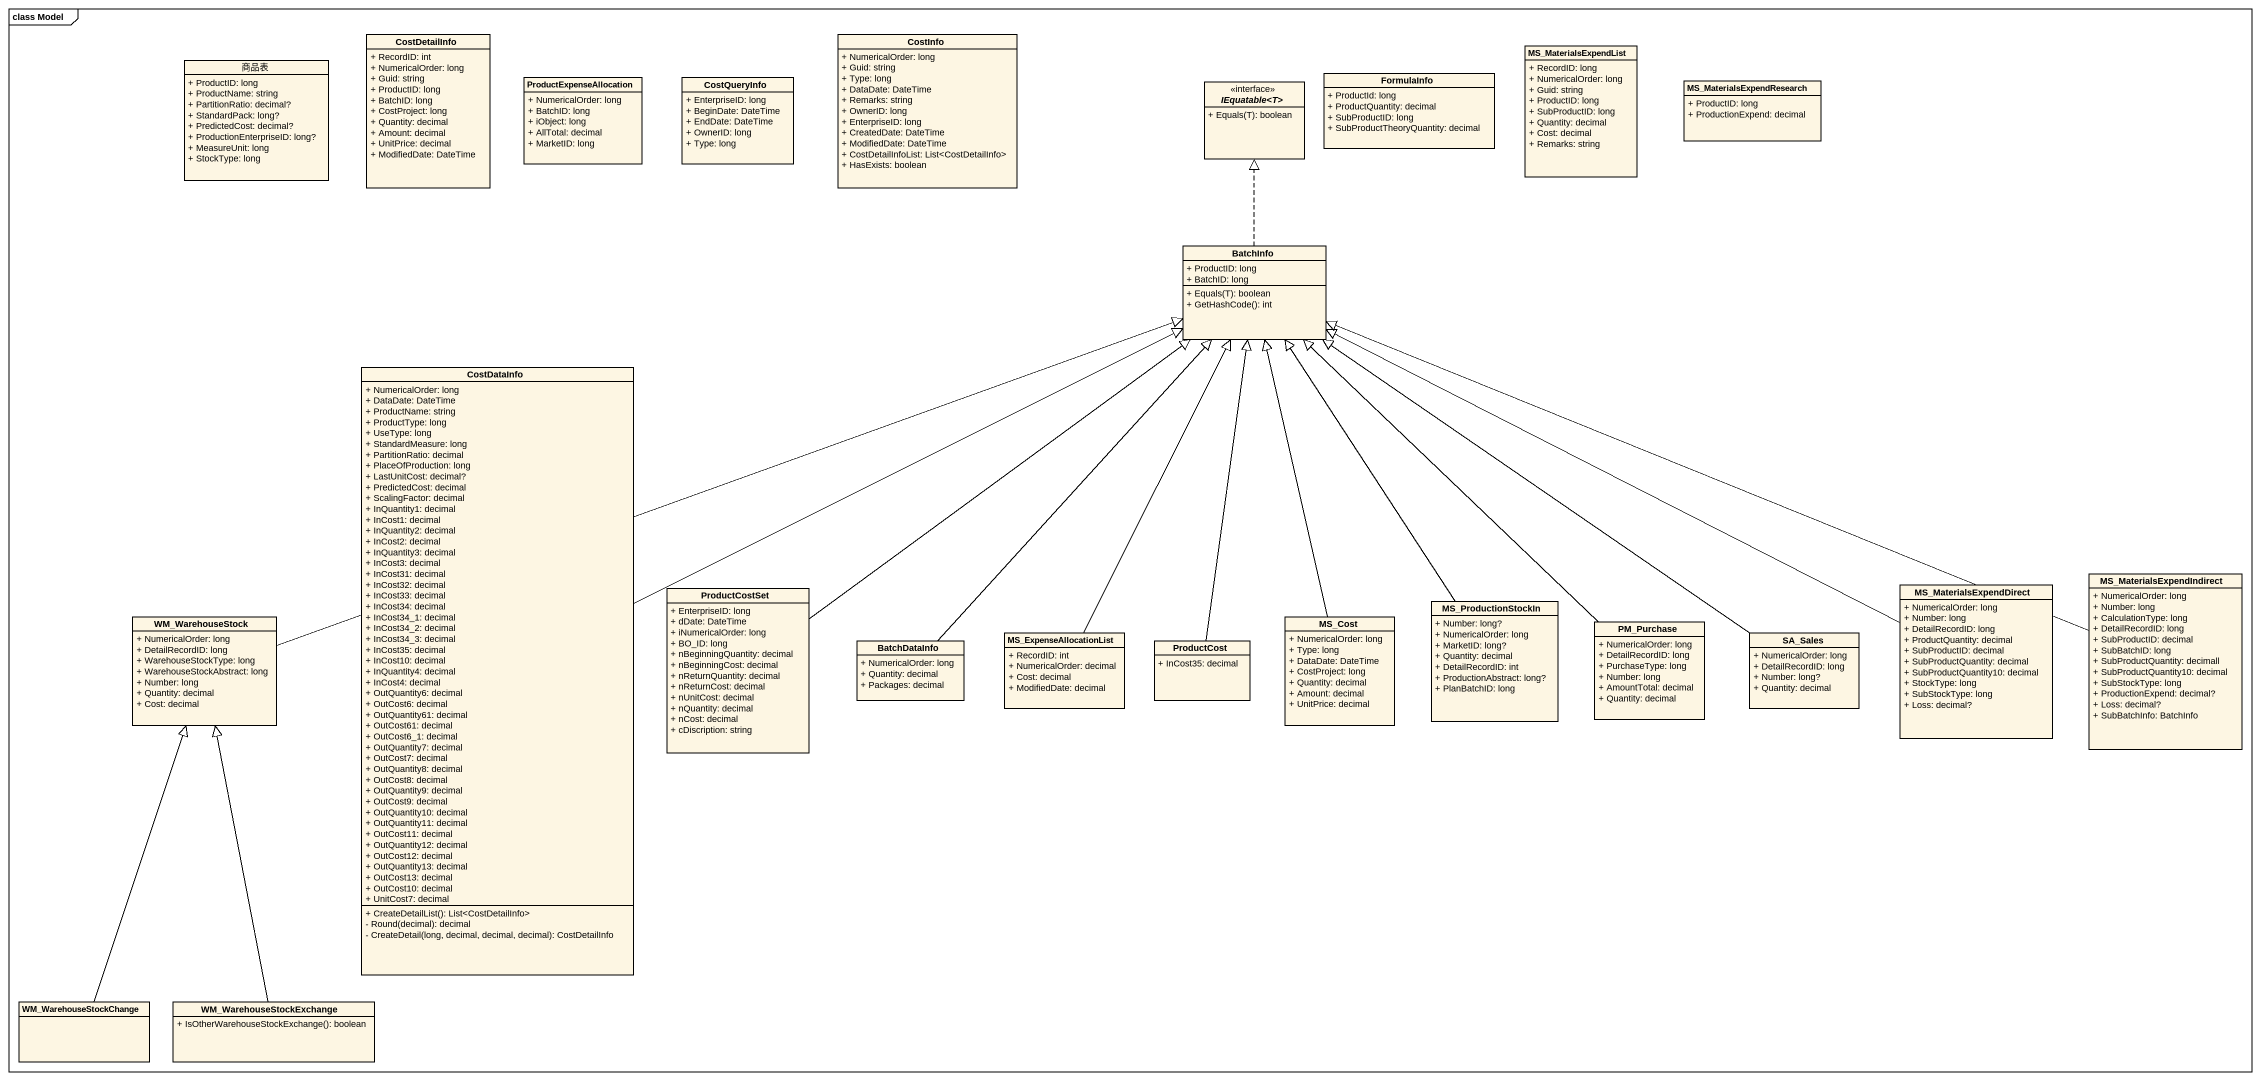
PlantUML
@startuml
mainframe class Model
hide circle
hide empty members
skinparam classAttributeIconSize 0
class CostDetailInfo {
  + RecordID: int
  + NumericalOrder: long
  + Guid: string
  + ProductID: long
  + BatchID: long
  + CostProject: long
  + Quantity: decimal
  + Amount: decimal
  + UnitPrice: decimal
  + ModifiedDate: DateTime
}
class CostInfo {
  + NumericalOrder: long
  + Guid: string
  + Type: long
  + DataDate: DateTime
  + Remarks: string
  + OwnerID: long
  + EnterpriseID: long
  + CreatedDate: DateTime
  + ModifiedDate: DateTime
  + CostDetailInfoList: List<CostDetailInfo>
  + HasExists: boolean
}
class MS_MaterialsExpendList {
  + RecordID: long
  + NumericalOrder: long
  + Guid: string
  + ProductID: long
  + SubProductID: long
  + Quantity: decimal
  + Cost: decimal
  + Remarks: string
}
class 商品表 {
  + ProductID: long
  + ProductName: string
  + PartitionRatio: decimal?
  + StandardPack: long?
  + PredictedCost: decimal?
  + ProductionEnterpriseID: long?
  + MeasureUnit: long
  + StockType: long
}
class ProductExpenseAllocation {
  + NumericalOrder: long
  + BatchID: long
  + iObject: long
  + AllTotal: decimal
  + MarketID: long
}
class CostQueryInfo {
  + EnterpriseID: long
  + BeginDate: DateTime
  + EndDate: DateTime
  + OwnerID: long
  + Type: long
}
interface "IEquatable<T>" as IEquatable_T {
  + Equals(T): boolean
}
class FormulaInfo {
  + ProductId: long
  + ProductQuantity: decimal
  + SubProductID: long
  + SubProductTheoryQuantity: decimal
}
class MS_MaterialsExpendResearch {
  + ProductID: long
  + ProductionExpend: decimal
}
class BatchInfo {
  + ProductID: long
  + BatchID: long
  + Equals(T): boolean
  + GetHashCode(): int
}
class CostDataInfo {
  + NumericalOrder: long
  + DataDate: DateTime
  + ProductName: string
  + ProductType: long
  + UseType: long
  + StandardMeasure: long
  + PartitionRatio: decimal
  + PlaceOfProduction: long
  + LastUnitCost: decimal?
  + PredictedCost: decimal
  + ScalingFactor: decimal
  + InQuantity1: decimal
  + InCost1: decimal
  + InQuantity2: decimal
  + InCost2: decimal
  + InQuantity3: decimal
  + InCost3: decimal
  + InCost31: decimal
  + InCost32: decimal
  + InCost33: decimal
  + InCost34: decimal
  + InCost34_1: decimal
  + InCost34_2: decimal
  + InCost34_3: decimal
  + InCost35: decimal
  + InCost10: decimal
  + InQuantity4: decimal
  + InCost4: decimal
  + OutQuantity6: decimal
  + OutCost6: decimal
  + OutQuantity61: decimal
  + OutCost61: decimal
  + OutCost6_1: decimal
  + OutQuantity7: decimal
  + OutCost7: decimal
  + OutQuantity8: decimal
  + OutCost8: decimal
  + OutQuantity9: decimal
  + OutCost9: decimal
  + OutQuantity10: decimal
  + OutQuantity11: decimal
  + OutCost11: decimal
  + OutQuantity12: decimal
  + OutCost12: decimal
  + OutQuantity13: decimal
  + OutCost13: decimal
  + OutCost10: decimal
  + UnitCost7: decimal
  + CreateDetailList(): List<CostDetailInfo>
  - Round(decimal): decimal
  - CreateDetail(long, decimal, decimal, decimal): CostDetailInfo
}
class ProductCostSet {
  + EnterpriseID: long
  + dDate: DateTime
  + iNumericalOrder: long
  + BO_ID: long
  + nBeginningQuantity: decimal
  + nBeginningCost: decimal
  + nReturnQuantity: decimal
  + nReturnCost: decimal
  + nUnitCost: decimal
  + nQuantity: decimal
  + nCost: decimal
  + cDiscription: string
}
class MS_MaterialsExpendDirect {
  + NumericalOrder: long
  + Number: long
  + DetailRecordID: long
  + ProductQuantity: decimal
  + SubProductID: decimal
  + SubProductQuantity: decimal
  + SubProductQuantity10: decimal
  + StockType: long
  + SubStockType: long
  + Loss: decimal?
}
class MS_MaterialsExpendIndirect {
  + NumericalOrder: long
  + Number: long
  + CalculationType: long
  + DetailRecordID: long
  + SubProductID: decimal
  + SubBatchID: long
  + SubProductQuantity: decimall
  + SubProductQuantity10: decimal
  + SubStockType: long
  + ProductionExpend: decimal?
  + Loss: decimal?
  + SubBatchInfo: BatchInfo
}
class WM_WarehouseStock {
  + NumericalOrder: long
  + DetailRecordID: long
  + WarehouseStockType: long
  + WarehouseStockAbstract: long
  + Number: long
  + Quantity: decimal
  + Cost: decimal
}
class MS_ExpenseAllocationList {
  + RecordID: int
  + NumericalOrder: decimal
  + Cost: decimal
  + ModifiedDate: decimal
}
class MS_Cost {
  + NumericalOrder: long
  + Type: long
  + DataDate: DateTime
  + CostProject: long
  + Quantity: decimal
  + Amount: decimal
  + UnitPrice: decimal
}
class MS_ProductionStockIn {
  + Number: long?
  + NumericalOrder: long
  + MarketID: long?
  + Quantity: decimal
  + DetailRecordID: int
  + ProductionAbstract: long?
  + PlanBatchID: long
}
class PM_Purchase {
  + NumericalOrder: long
  + DetailRecordID: long
  + PurchaseType: long
  + Number: long
  + AmountTotal: decimal
  + Quantity: decimal
}
class SA_Sales {
  + NumericalOrder: long
  + DetailRecordID: long
  + Number: long?
  + Quantity: decimal
}
class BatchDataInfo {
  + NumericalOrder: long
  + Quantity: decimal
  + Packages: decimal
}
class ProductCost {
  + InCost35: decimal
}
class WM_WarehouseStockChange
class WM_WarehouseStockExchange {
  + IsOtherWarehouseStockExchange(): boolean
}
BatchInfo .up.|> IEquatable_T
CostDataInfo -right-|> BatchInfo
ProductCostSet -up-|> BatchInfo
MS_MaterialsExpendDirect -left-|> BatchInfo
MS_MaterialsExpendIndirect -left-|> BatchInfo
WM_WarehouseStock -right-|> BatchInfo
MS_ExpenseAllocationList -up-|> BatchInfo
MS_Cost -up-|> BatchInfo
MS_ProductionStockIn -up-|> BatchInfo
PM_Purchase -up-|> BatchInfo
SA_Sales -up-|> BatchInfo
BatchDataInfo -up-|> BatchInfo
ProductCost -up-|> BatchInfo
WM_WarehouseStockChange -up-|> WM_WarehouseStock
WM_WarehouseStockExchange -up-|> WM_WarehouseStock
@enduml
